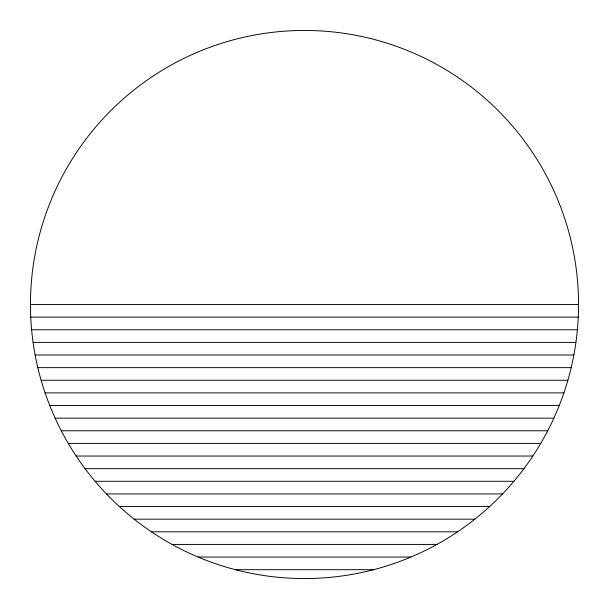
<?xml version="1.0" encoding="UTF-8"?>
<svg xmlns="http://www.w3.org/2000/svg" width="609" height="609" viewBox="0 0 609 609"><rect width="100%" height="100%" fill="white"/><g stroke="black" fill="none" stroke-linecap="round" stroke-linejoin="round"><path stroke-width="0.91" d="M30.45 304.5L578.55 304.5A274.05 274.05 0 0 1 167.475 541.835A274.05 274.05 0 0 1 167.475 67.165A274.05 274.05 0 0 1 578.55 304.5M30.739 317.129L578.261 317.129M31.615 329.758L577.385 329.758M33.084 342.387L575.916 342.387M35.147 355.009L573.853 355.009M37.827 367.638L571.173 367.638M41.13 380.267L567.87 380.267M45.096 392.896L563.904 392.896M49.748 405.525L559.252 405.525M55.13 418.155L553.87 418.155M61.281 430.784L547.719 430.784M68.261 443.405L540.739 443.405M76.155 456.034L532.845 456.034M85.062 468.664L523.938 468.664M95.103 481.293L513.897 481.293M106.453 493.922L502.547 493.922M119.349 506.551L489.651 506.551M134.155 519.18L474.845 519.18M151.413 531.802L457.587 531.802M172.081 544.431L436.919 544.431M198.123 557.06L410.877 557.06M235.371 569.689L373.629 569.689"/></g></svg>
